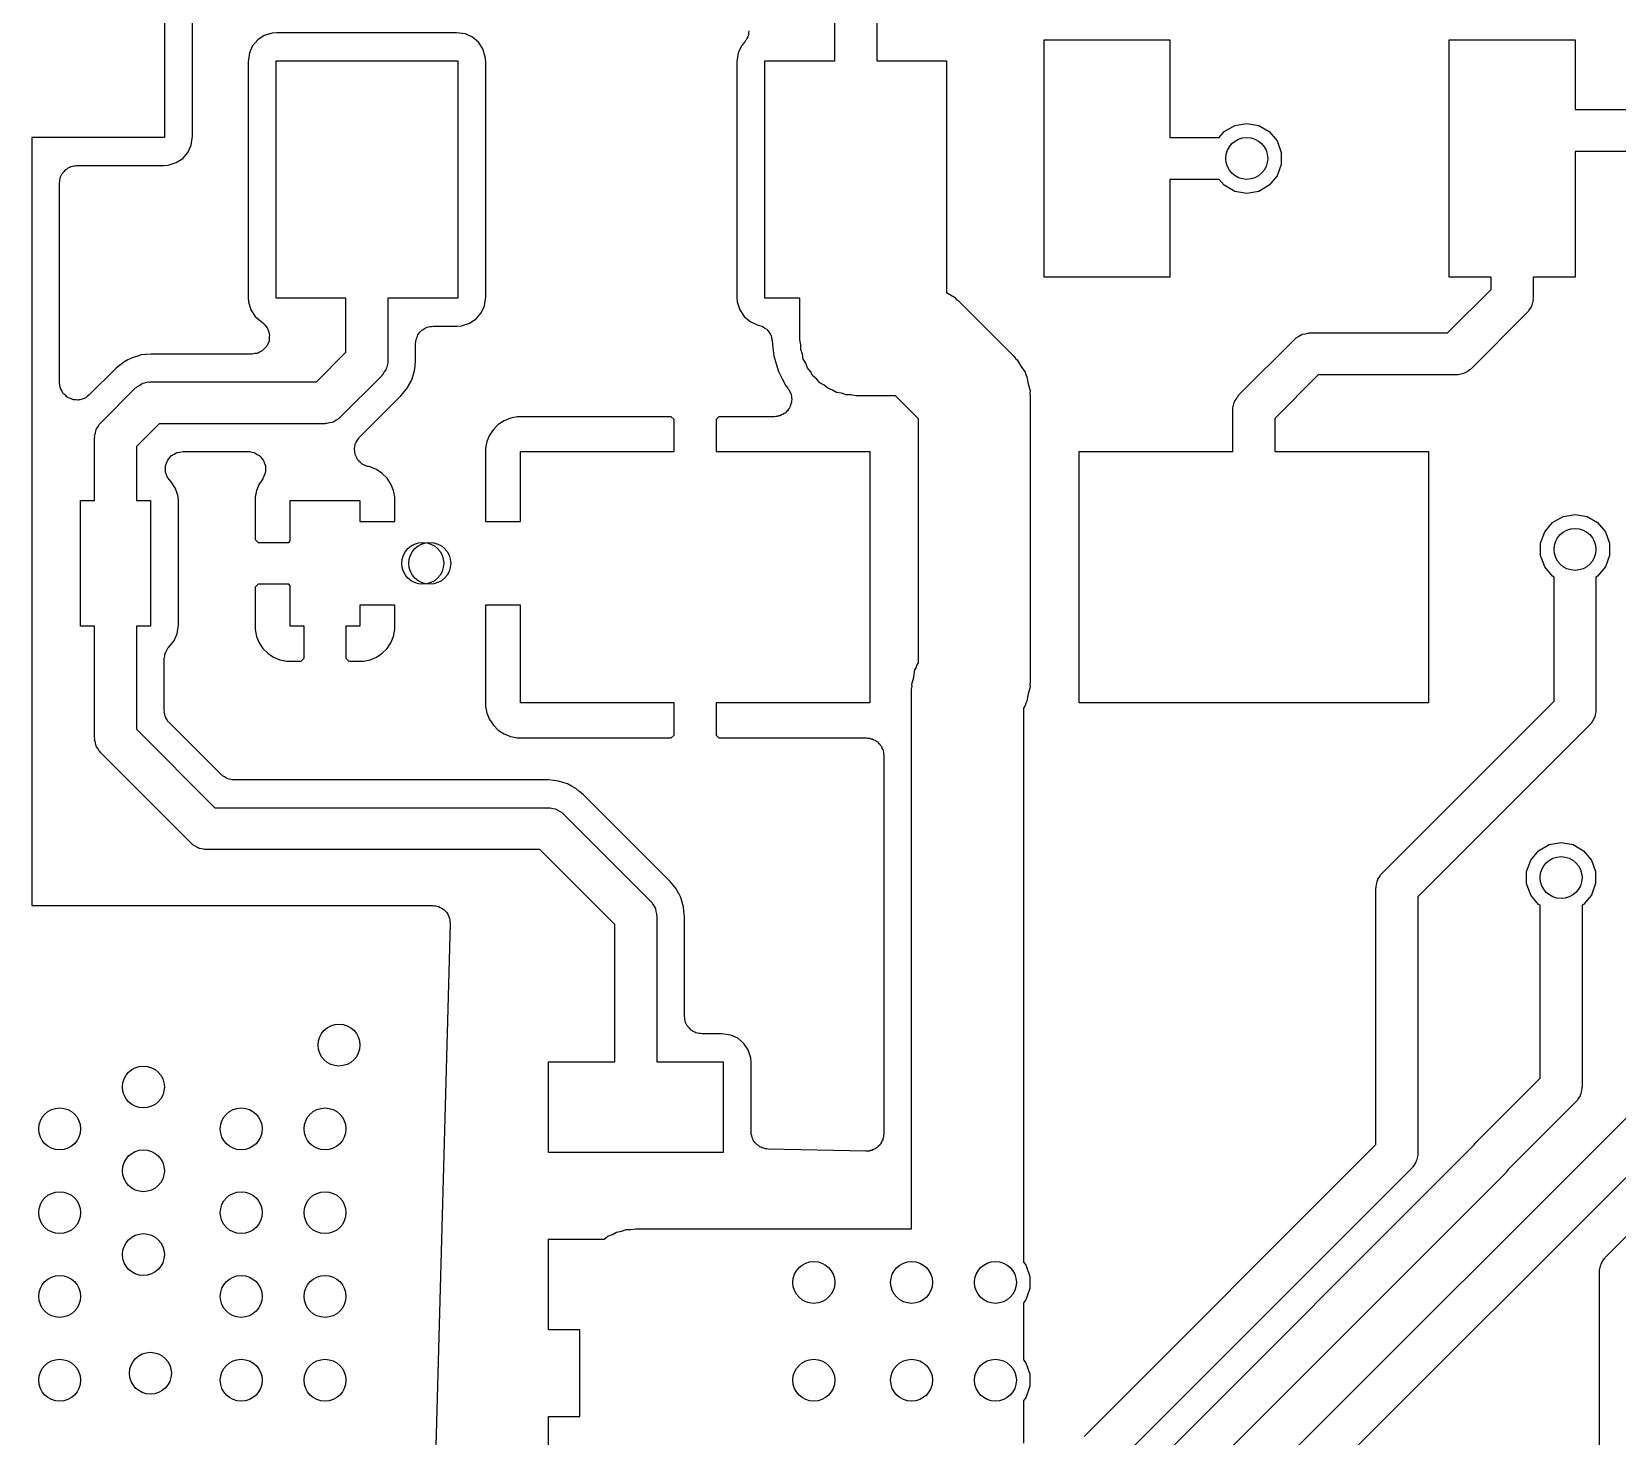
# Model space of a CAD drawing. Extents: x 76 to 124.9, y -113.7 to -66.
# Drawn here: x 85.4 to 96.75, y -89.9 to -79.84 of the extents above; entities that cross this region are included whole.
import ezdxf

# ---------------------------------------------------------------- set-up
doc = ezdxf.new("R2010")
doc.units = 0
doc.header["$MEASUREMENT"] = 0
doc.layers.add('BLACK', color=7, linetype='CONTINUOUS')

msp = doc.modelspace()

# ---------------------------------------------------------------- linework, layer by layer
at = {"layer": 'Black'}
for p, q in [((86.35, -78.8), (86.35, -80.6)), ((86.5506, -80.5912), (86.5506, -78.805)), ((91.15, -80.05), (91.15, -79.45)), ((91.45, -79.5), (91.45, -80.05)), ((87.018, -79.9007), (86.9816, -79.9433)), ((87.0648, -79.8698), (87.018, -79.9007)), ((87.1221, -79.8521), (87.0648, -79.8698)), ((87.155, -79.8494), (87.1221, -79.8521)), ((88.4412, -79.8494), (87.155, -79.8494)), ((88.5055, -79.8586), (88.4412, -79.8494)), ((88.5567, -79.8816), (88.5055, -79.8586)), ((88.5993, -79.918), (88.5567, -79.8816)), ((88.6302, -79.9648), (88.5993, -79.918)), ((90.5055, -79.9153), (90.4816, -79.9433)), ((90.5085, -79.9102), (90.5055, -79.9153)), ((90.5128, -79.906), (90.5085, -79.9102)), ((90.5195, -79.8916), (90.5128, -79.906)), ((90.5275, -79.8779), (90.5195, -79.8916)), ((90.5286, -79.872), (90.5275, -79.8779)), ((90.5311, -79.8666), (90.5286, -79.872)), ((90.5325, -79.8508), (90.5311, -79.8666)), ((90.5354, -79.8352), (90.5325, -79.8508)), ((92.65, -81.6), (92.65, -79.9)), ((92.65, -79.9), (93.55, -79.9)), ((93.55, -79.9), (93.55, -80.6)), ((95.55, -81.6), (95.55, -79.9)), ((95.55, -79.9), (96.45, -79.9)), ((96.45, -79.9), (96.45, -80.4)), ((86.9586, -79.9945), (86.9494, -80.0588)), ((86.9816, -79.9433), (86.9586, -79.9945)), ((88.6479, -80.0221), (88.6302, -79.9648)), ((88.6506, -80.055), (88.6479, -80.0221)), ((90.4586, -79.9945), (90.4494, -80.0588)), ((90.4816, -79.9433), (90.4586, -79.9945)), ((86.9494, -80.0588), (86.9494, -81.745)), ((87.15, -81.75), (87.15, -80.05)), ((87.15, -80.05), (88.45, -80.05)), ((88.45, -80.05), (88.45, -81.75)), ((88.6506, -81.7412), (88.6506, -80.055)), ((90.4494, -80.0588), (90.4494, -81.745)), ((90.65, -81.75), (90.65, -80.05)), ((90.65, -80.05), (91.15, -80.05)), ((91.45, -80.05), (91.95, -80.05)), ((91.95, -80.05), (91.95, -81.7092)), ((96.45, -80.4), (99.85, -80.4)), ((86.35, -80.6), (85.4, -80.6)), ((85.4, -80.6), (85.4, -86.1)), ((86.5414, -80.6555), (86.5506, -80.5912)), ((93.55, -80.6), (93.9032, -80.6)), ((93.9032, -80.6), (93.9387, -80.5578)), ((93.9387, -80.5578), (94.0142, -80.5142)), ((94.0142, -80.5142), (94.1, -80.499)), ((94.1, -80.499), (94.1858, -80.5142)), ((94.1858, -80.5142), (94.2613, -80.5578)), ((94.2613, -80.5578), (94.3173, -80.6245)), ((86.482, -80.7493), (86.5184, -80.7067)), ((86.5184, -80.7067), (86.5414, -80.6555)), ((94.3173, -80.6245), (94.3471, -80.7064)), ((94.3471, -80.7064), (94.3471, -80.7936)), ((99.425, -80.7), (96.45, -80.7)), ((96.45, -80.7), (96.45, -81.6)), ((85.6366, -80.8382), (85.6437, -80.8298)), ((85.6437, -80.8298), (85.6531, -80.8243)), ((85.6531, -80.8243), (85.6615, -80.8173)), ((85.6615, -80.8173), (85.6718, -80.8136)), ((85.6718, -80.8136), (85.6812, -80.8081)), ((85.6812, -80.8081), (85.692, -80.8062)), ((85.692, -80.8062), (85.7023, -80.8025)), ((85.7023, -80.8025), (85.7132, -80.8025)), ((85.7132, -80.8025), (85.724, -80.8006)), ((85.724, -80.8006), (86.345, -80.8006)), ((86.345, -80.8006), (86.3779, -80.7979)), ((86.3779, -80.7979), (86.4352, -80.7802)), ((86.4352, -80.7802), (86.482, -80.7493)), ((94.3471, -80.7936), (94.3173, -80.8755)), ((85.599, -80.9256), (85.6009, -80.9148)), ((85.599, -82.3557), (85.599, -80.9256)), ((85.6009, -80.9039), (85.6046, -80.8936)), ((85.6009, -80.9148), (85.6009, -80.9039)), ((85.6046, -80.8936), (85.6065, -80.8828)), ((85.6065, -80.8828), (85.612, -80.8733)), ((85.612, -80.8733), (85.6157, -80.8631)), ((85.6157, -80.8631), (85.6228, -80.8547)), ((85.6228, -80.8547), (85.6282, -80.8452)), ((85.6282, -80.8452), (85.6366, -80.8382)), ((93.9032, -80.9), (93.55, -80.9)), ((93.55, -80.9), (93.55, -81.6)), ((93.9387, -80.9422), (93.9032, -80.9)), ((94.0142, -80.9858), (93.9387, -80.9422)), ((94.2613, -80.9422), (94.1858, -80.9858)), ((94.3173, -80.8755), (94.2613, -80.9422)), ((94.1, -81.001), (94.0142, -80.9858)), ((94.1858, -80.9858), (94.1, -81.001)), ((93.55, -81.6), (92.65, -81.6)), ((95.85, -81.6), (95.55, -81.6)), ((95.85, -81.6879), (95.85, -81.6)), ((96.45, -81.6), (96.15, -81.6)), ((96.15, -81.6), (96.15, -81.75)), ((91.95, -81.7092), (91.9619, -81.7175)), ((91.9619, -81.7175), (92.0071, -81.7436)), ((95.5379, -82), (95.85, -81.6879)), ((86.9494, -81.745), (86.9521, -81.7779)), ((86.9521, -81.7779), (86.9698, -81.8352)), ((86.9698, -81.8352), (87.0007, -81.882)), ((87.65, -81.75), (87.15, -81.75)), ((87.65, -82.1379), (87.65, -81.75)), ((88.45, -81.75), (87.95, -81.75)), ((87.95, -81.75), (87.95, -82.2)), ((88.6184, -81.8567), (88.6414, -81.8055)), ((88.6414, -81.8055), (88.6506, -81.7412)), ((90.4494, -81.745), (90.4521, -81.7779)), ((90.4521, -81.7779), (90.4698, -81.8352)), ((90.4698, -81.8352), (90.5007, -81.882)), ((90.9, -81.75), (90.65, -81.75)), ((90.9, -82.05), (90.9, -81.75)), ((92.0071, -81.7436), (92.0184, -81.7571)), ((92.0184, -81.7571), (92.0328, -81.7672)), ((92.0328, -81.7672), (92.4328, -82.1672)), ((96.1099, -81.8507), (96.1061, -81.8561)), ((96.1149, -81.8464), (96.1099, -81.8507)), ((96.1247, -81.8294), (96.1149, -81.8464)), ((96.1359, -81.8134), (96.1247, -81.8294)), ((96.1377, -81.807), (96.1359, -81.8134)), ((96.141, -81.8013), (96.1377, -81.807)), ((96.1444, -81.782), (96.141, -81.8013)), ((96.1494, -81.7631), (96.1444, -81.782)), ((96.15, -81.75), (96.1489, -81.7565)), ((96.1489, -81.7565), (96.1494, -81.7631)), ((87.0007, -81.882), (87.0552, -81.9284)), ((87.0552, -81.9284), (87.0583, -81.9302)), ((87.0583, -81.9302), (87.0613, -81.9338)), ((87.0613, -81.9338), (87.0652, -81.9365)), ((87.0652, -81.9365), (87.0752, -81.9504)), ((87.0752, -81.9504), (87.0862, -81.9635)), ((87.0862, -81.9635), (87.0878, -81.9679)), ((88.2115, -81.9673), (88.2218, -81.9636)), ((88.2218, -81.9636), (88.2312, -81.9581)), ((88.2312, -81.9581), (88.242, -81.9562)), ((88.242, -81.9562), (88.2523, -81.9525)), ((88.2523, -81.9525), (88.2632, -81.9525)), ((88.2632, -81.9525), (88.274, -81.9506)), ((88.274, -81.9506), (88.445, -81.9506)), ((88.445, -81.9506), (88.4779, -81.9479)), ((88.4779, -81.9479), (88.5352, -81.9302)), ((88.5352, -81.9302), (88.582, -81.8993)), ((88.582, -81.8993), (88.6184, -81.8567)), ((90.5007, -81.882), (90.5433, -81.9184)), ((90.5433, -81.9184), (90.5945, -81.9414)), ((90.5945, -81.9414), (90.5951, -81.9415)), ((90.5951, -81.9415), (90.612, -81.947)), ((90.612, -81.947), (90.6291, -81.9514)), ((90.6291, -81.9514), (90.6325, -81.9537)), ((90.6325, -81.9537), (90.6364, -81.955)), ((90.6364, -81.955), (90.6503, -81.9659)), ((90.6503, -81.9659), (90.665, -81.976)), ((96.1061, -81.8561), (95.7061, -82.2561)), ((87.092, -82.0724), (87.0862, -82.0885)), ((87.0878, -81.9679), (87.0905, -81.9717)), ((87.0905, -81.9717), (87.0952, -81.9882)), ((87.0991, -82.0568), (87.092, -82.0724)), ((87.0952, -81.9882), (87.101, -82.0043)), ((87.0994, -82.0521), (87.0991, -82.0568)), ((87.101, -82.0477), (87.0994, -82.0521)), ((87.101, -82.0043), (87.101, -82.009)), ((87.101, -82.009), (87.1023, -82.0135)), ((87.1023, -82.0135), (87.101, -82.0306)), ((87.101, -82.0306), (87.101, -82.0477)), ((88.149, -82.0756), (88.1509, -82.0648)), ((88.149, -82.1992), (88.149, -82.0756)), ((88.1509, -82.0539), (88.1546, -82.0436)), ((88.1509, -82.0648), (88.1509, -82.0539)), ((88.1546, -82.0436), (88.1565, -82.0328)), ((88.1565, -82.0328), (88.162, -82.0233)), ((88.162, -82.0233), (88.1657, -82.0131)), ((88.1657, -82.0131), (88.1728, -82.0047)), ((88.1728, -82.0047), (88.1782, -81.9952)), ((88.1782, -81.9952), (88.1866, -81.9882)), ((88.1866, -81.9882), (88.1937, -81.9798)), ((88.1937, -81.9798), (88.2031, -81.9743)), ((88.2031, -81.9743), (88.2115, -81.9673)), ((90.665, -81.976), (90.6673, -81.9793)), ((90.6673, -81.9793), (90.6705, -81.9818)), ((90.6705, -81.9818), (90.6799, -81.9968)), ((90.6799, -81.9968), (90.6902, -82.0113)), ((90.6902, -82.0113), (90.6913, -82.0152)), ((90.6913, -82.0152), (90.6935, -82.0186)), ((90.6935, -82.0186), (90.6971, -82.036)), ((90.6971, -82.036), (90.7019, -82.0531)), ((90.7019, -82.0531), (90.7071, -82.1057)), ((90.9061, -82.0845), (90.9, -82.05)), ((94.0439, -82.4439), (94.4439, -82.0439)), ((94.4439, -82.0439), (94.4493, -82.0401)), ((94.4493, -82.0401), (94.4536, -82.0351)), ((94.4536, -82.0351), (94.4706, -82.0253)), ((94.4706, -82.0253), (94.4866, -82.0141)), ((94.4866, -82.0141), (94.493, -82.0123)), ((94.493, -82.0123), (94.4987, -82.009)), ((94.4987, -82.009), (94.518, -82.0056)), ((94.518, -82.0056), (94.5369, -82.0006)), ((94.5369, -82.0006), (94.5435, -82.0011)), ((94.5435, -82.0011), (94.55, -82)), ((94.55, -82), (95.5379, -82)), ((86.0887, -82.1929), (86.0882, -82.1933)), ((86.0893, -82.1927), (86.0887, -82.1929)), ((86.1189, -82.177), (86.0893, -82.1927)), ((86.1509, -82.1677), (86.1189, -82.177)), ((86.1515, -82.1674), (86.1509, -82.1677)), ((86.1521, -82.1674), (86.1515, -82.1674)), ((86.1841, -82.1577), (86.1521, -82.1674)), ((86.2172, -82.1548), (86.1841, -82.1577)), ((86.2179, -82.1546), (86.2172, -82.1548)), ((86.2186, -82.1547), (86.2179, -82.1546)), ((86.2561, -82.151), (86.2186, -82.1547)), ((86.9779, -82.151), (86.2561, -82.151)), ((86.9948, -82.148), (86.9779, -82.151)), ((87.0118, -82.1463), (86.9948, -82.148)), ((87.0161, -82.1443), (87.0118, -82.1463)), ((87.0207, -82.1435), (87.0161, -82.1443)), ((87.0355, -82.1349), (87.0207, -82.1435)), ((87.0509, -82.1275), (87.0355, -82.1349)), ((87.0542, -82.1241), (87.0509, -82.1275)), ((87.0583, -82.1218), (87.0542, -82.1241)), ((87.0693, -82.1086), (87.0583, -82.1218)), ((87.0812, -82.0964), (87.0693, -82.1086)), ((87.0832, -82.0921), (87.0812, -82.0964)), ((87.0862, -82.0885), (87.0832, -82.0921)), ((87.4379, -82.35), (87.65, -82.1379)), ((90.7071, -82.1057), (90.707, -82.1061)), ((90.707, -82.1061), (90.7071, -82.1065)), ((90.7071, -82.1065), (90.7124, -82.1642)), ((90.7124, -82.1642), (90.7292, -82.2198)), ((90.9061, -82.1195), (90.9061, -82.0845)), ((90.918, -82.1523), (90.9061, -82.1195)), ((90.9241, -82.1868), (90.918, -82.1523)), ((90.9416, -82.2171), (90.9241, -82.1868)), ((92.4328, -82.1672), (92.4429, -82.1816)), ((92.4429, -82.1816), (92.4564, -82.1929)), ((92.4564, -82.1929), (92.4825, -82.2381)), ((86.0027, -82.2538), (85.8124, -82.4441)), ((86.0317, -82.2306), (86.0027, -82.2538)), ((86.0321, -82.2301), (86.0317, -82.2306)), ((86.0327, -82.2298), (86.0321, -82.2301)), ((86.0586, -82.2087), (86.0327, -82.2298)), ((86.0882, -82.1933), (86.0586, -82.2087)), ((87.9061, -82.3061), (87.6061, -82.6061)), ((87.9099, -82.3007), (87.9061, -82.3061)), ((87.9149, -82.2964), (87.9099, -82.3007)), ((87.9247, -82.2794), (87.9149, -82.2964)), ((87.9359, -82.2634), (87.9247, -82.2794)), ((87.9377, -82.257), (87.9359, -82.2634)), ((87.941, -82.2513), (87.9377, -82.257)), ((87.9444, -82.232), (87.941, -82.2513)), ((87.9494, -82.2131), (87.9444, -82.232)), ((87.95, -82.2), (87.9489, -82.2065)), ((87.9489, -82.2065), (87.9494, -82.2131)), ((88.1211, -82.3356), (88.1309, -82.3037)), ((88.1309, -82.3037), (88.1312, -82.3031)), ((88.1312, -82.3031), (88.1313, -82.3025)), ((88.1313, -82.3025), (88.1413, -82.2707)), ((88.1413, -82.2707), (88.1447, -82.2374)), ((88.1447, -82.2374), (88.1449, -82.2368)), ((88.1449, -82.2361), (88.149, -82.1992)), ((88.1449, -82.2368), (88.1449, -82.2361)), ((90.7292, -82.2198), (90.7292, -82.2202)), ((90.7292, -82.2202), (90.7294, -82.2206)), ((90.7294, -82.2206), (90.7458, -82.2762)), ((90.7458, -82.2762), (90.773, -82.3274)), ((90.9536, -82.25), (90.9416, -82.2171)), ((90.9761, -82.2768), (90.9536, -82.25)), ((90.9936, -82.3071), (90.9761, -82.2768)), ((92.4825, -82.2381), (92.5125, -82.281)), ((92.5125, -82.281), (92.5171, -82.298)), ((92.5171, -82.298), (92.5259, -82.3132)), ((94.6121, -82.3), (94.3, -82.6121)), ((95.6, -82.3), (94.6121, -82.3)), ((95.6065, -82.2989), (95.6, -82.3)), ((95.6131, -82.2994), (95.6065, -82.2989)), ((95.632, -82.2944), (95.6131, -82.2994)), ((95.6513, -82.291), (95.632, -82.2944)), ((95.657, -82.2877), (95.6513, -82.291)), ((95.6634, -82.2859), (95.657, -82.2877)), ((95.6794, -82.2747), (95.6634, -82.2859)), ((95.6964, -82.2649), (95.6794, -82.2747)), ((95.7007, -82.2599), (95.6964, -82.2649)), ((95.7061, -82.2561), (95.7007, -82.2599)), ((85.6018, -82.3717), (85.599, -82.3557)), ((85.6033, -82.388), (85.6018, -82.3717)), ((85.6056, -82.393), (85.6033, -82.388)), ((85.6065, -82.3984), (85.6056, -82.393)), ((85.6147, -82.4126), (85.6065, -82.3984)), ((85.6216, -82.4274), (85.6147, -82.4126)), ((85.8939, -82.6439), (86.1439, -82.3939)), ((86.1439, -82.3939), (86.1493, -82.3901)), ((86.1493, -82.3901), (86.1536, -82.3851)), ((86.1536, -82.3851), (86.1706, -82.3753)), ((86.1706, -82.3753), (86.1866, -82.3641)), ((86.1866, -82.3641), (86.193, -82.3623)), ((86.193, -82.3623), (86.1987, -82.359)), ((86.1987, -82.359), (86.218, -82.3556)), ((86.218, -82.3556), (86.2369, -82.3506)), ((86.2369, -82.3506), (86.2435, -82.3511)), ((86.2435, -82.3511), (86.25, -82.35)), ((86.25, -82.35), (87.4379, -82.35)), ((88.0672, -82.4209), (88.0886, -82.3954)), ((88.0886, -82.3954), (88.1044, -82.366)), ((88.1044, -82.366), (88.1048, -82.3655)), ((88.1048, -82.3655), (88.105, -82.3649)), ((88.105, -82.3649), (88.1211, -82.3356)), ((90.773, -82.3274), (90.7731, -82.3278)), ((90.7731, -82.3278), (90.7734, -82.3281)), ((90.7734, -82.3281), (90.8003, -82.3795)), ((90.8003, -82.3795), (90.8137, -82.396)), ((90.8137, -82.396), (90.8186, -82.4048)), ((90.8186, -82.4048), (90.8251, -82.4125)), ((90.8251, -82.4125), (90.8291, -82.4236)), ((91.0204, -82.3296), (90.9936, -82.3071)), ((91.0429, -82.3564), (91.0204, -82.3296)), ((91.0732, -82.3739), (91.0429, -82.3564)), ((91.1, -82.3964), (91.0732, -82.3739)), ((91.1329, -82.4084), (91.1, -82.3964)), ((91.1632, -82.4259), (91.1329, -82.4084)), ((92.5259, -82.3132), (92.535, -82.3647)), ((92.535, -82.3647), (92.5485, -82.4151)), ((92.5485, -82.4151), (92.5469, -82.4327)), ((85.6255, -82.4312), (85.6216, -82.4274)), ((85.6282, -82.436), (85.6255, -82.4312)), ((85.6408, -82.4465), (85.6282, -82.436)), ((85.6523, -82.4581), (85.6408, -82.4465)), ((85.6573, -82.4604), (85.6523, -82.4581)), ((85.6615, -82.4639), (85.6573, -82.4604)), ((85.6768, -82.4695), (85.6615, -82.4639)), ((85.6916, -82.4764), (85.6768, -82.4695)), ((85.6971, -82.4769), (85.6916, -82.4764)), ((85.7023, -82.4788), (85.6971, -82.4769)), ((85.7186, -82.4788), (85.7023, -82.4788)), ((85.7349, -82.4802), (85.7186, -82.4788)), ((85.7402, -82.4788), (85.7349, -82.4802)), ((85.7457, -82.4788), (85.7402, -82.4788)), ((85.7611, -82.4732), (85.7457, -82.4788)), ((85.7768, -82.469), (85.7611, -82.4732)), ((85.7813, -82.4658), (85.7768, -82.469)), ((85.7865, -82.4639), (85.7813, -82.4658)), ((85.799, -82.4534), (85.7865, -82.4639)), ((85.8124, -82.4441), (85.799, -82.4534)), ((87.7689, -82.7247), (88.0425, -82.4511)), ((88.0425, -82.4511), (88.0664, -82.422)), ((88.0664, -82.422), (88.0669, -82.4215)), ((88.0669, -82.4215), (88.0672, -82.4209)), ((90.8285, -82.528), (90.8251, -82.5375)), ((90.8337, -82.5194), (90.8285, -82.528)), ((90.8291, -82.4236), (90.8349, -82.4339)), ((90.8359, -82.5078), (90.8337, -82.5194)), ((90.8349, -82.4339), (90.8365, -82.4438)), ((90.8399, -82.4967), (90.8359, -82.5078)), ((90.8365, -82.4438), (90.8399, -82.4533)), ((90.8399, -82.4533), (90.8399, -82.4651)), ((90.8399, -82.4651), (90.8418, -82.4767)), ((90.8418, -82.4767), (90.8399, -82.4866)), ((90.8399, -82.4866), (90.8399, -82.4967)), ((91.1977, -82.432), (91.1632, -82.4259)), ((91.2305, -82.4439), (91.1977, -82.432)), ((91.2655, -82.4439), (91.2305, -82.4439)), ((91.3, -82.45), (91.2655, -82.4439)), ((91.5843, -82.45), (91.3, -82.45)), ((91.75, -82.6157), (91.5843, -82.45)), ((92.5469, -82.4327), (92.55, -82.45)), ((92.55, -82.45), (92.55, -84.5)), ((94.0006, -82.5369), (94.0056, -82.518)), ((94.0056, -82.518), (94.009, -82.4987)), ((94.009, -82.4987), (94.0123, -82.493)), ((94.0123, -82.493), (94.0141, -82.4866)), ((94.0141, -82.4866), (94.0253, -82.4706)), ((94.0253, -82.4706), (94.0351, -82.4536)), ((94.0351, -82.4536), (94.0401, -82.4493)), ((94.0401, -82.4493), (94.0439, -82.4439)), ((85.8901, -82.6493), (85.8939, -82.6439)), ((87.532, -82.6444), (87.5131, -82.6494)), ((87.5513, -82.641), (87.532, -82.6444)), ((87.557, -82.6377), (87.5513, -82.641)), ((87.5634, -82.6359), (87.557, -82.6377)), ((87.5794, -82.6247), (87.5634, -82.6359)), ((87.5964, -82.6149), (87.5794, -82.6247)), ((87.6007, -82.6099), (87.5964, -82.6149)), ((87.6061, -82.6061), (87.6007, -82.6099)), ((88.7816, -82.6285), (88.7406, -82.6558)), ((88.8271, -82.6096), (88.7816, -82.6285)), ((88.8754, -82.6), (88.8271, -82.6096)), ((89.9795, -82.6), (88.8754, -82.6)), ((90, -82.6205), (89.9795, -82.6)), ((90, -82.85), (90, -82.6205)), ((90.3205, -82.6), (90.3, -82.6205)), ((90.3, -82.6205), (90.3, -82.85)), ((90.7168, -82.6), (90.3205, -82.6)), ((90.7267, -82.5983), (90.7168, -82.6)), ((90.7368, -82.5984), (90.7267, -82.5983)), ((90.7479, -82.5945), (90.7368, -82.5984)), ((90.7596, -82.5925), (90.7479, -82.5945)), ((90.7683, -82.5874), (90.7596, -82.5925)), ((90.7778, -82.5841), (90.7683, -82.5874)), ((90.7869, -82.5767), (90.7778, -82.5841)), ((90.7972, -82.5708), (90.7869, -82.5767)), ((90.8036, -82.563), (90.7972, -82.5708)), ((90.8114, -82.5567), (90.8036, -82.563)), ((90.8175, -82.5465), (90.8114, -82.5567)), ((90.8251, -82.5375), (90.8175, -82.5465)), ((91.75, -84.3631), (91.75, -82.6157)), ((94, -82.55), (94.0011, -82.5435)), ((94, -82.85), (94, -82.55)), ((94.0011, -82.5435), (94.0006, -82.5369)), ((94.3, -82.6121), (94.3, -82.85)), ((85.85, -82.75), (85.8511, -82.7435)), ((85.85, -83.2), (85.85, -82.75)), ((85.8506, -82.7369), (85.8556, -82.718)), ((85.8511, -82.7435), (85.8506, -82.7369)), ((85.8556, -82.718), (85.859, -82.6987)), ((85.859, -82.6987), (85.8623, -82.693)), ((85.8623, -82.693), (85.8641, -82.6866)), ((85.8641, -82.6866), (85.8753, -82.6706)), ((85.8753, -82.6706), (85.8851, -82.6536)), ((85.8851, -82.6536), (85.8901, -82.6493)), ((86.3121, -82.65), (86.15, -82.8121)), ((87.5, -82.65), (86.3121, -82.65)), ((87.5065, -82.6489), (87.5, -82.65)), ((87.5131, -82.6494), (87.5065, -82.6489)), ((87.7325, -82.7674), (87.7417, -82.7523)), ((87.7417, -82.7523), (87.7449, -82.7497)), ((87.7449, -82.7497), (87.7473, -82.7463)), ((87.7473, -82.7463), (87.7689, -82.7247)), ((87.7689, -82.7247), (87.7689, -82.7247)), ((88.6785, -82.7316), (88.6596, -82.7771)), ((88.7058, -82.6906), (88.6785, -82.7316)), ((88.7406, -82.6558), (88.7058, -82.6906)), ((86.15, -82.8121), (86.15, -83.2)), ((86.4021, -82.8776), (86.4205, -82.8672)), ((86.4205, -82.8672), (86.439, -82.8565)), ((86.439, -82.8565), (86.4395, -82.8565)), ((86.4395, -82.8565), (86.4399, -82.8562)), ((86.4399, -82.8562), (86.4608, -82.8527)), ((86.4608, -82.8527), (86.4817, -82.849)), ((86.4817, -82.849), (86.95, -82.849)), ((86.95, -82.849), (86.9541, -82.8497)), ((86.9541, -82.8497), (86.9582, -82.8493)), ((86.9582, -82.8493), (86.9753, -82.8535)), ((86.9753, -82.8535), (86.9928, -82.8565)), ((86.9928, -82.8565), (86.9963, -82.8586)), ((86.9963, -82.8586), (87.0003, -82.8596)), ((87.0003, -82.8596), (87.015, -82.8694)), ((87.015, -82.8694), (87.0303, -82.8782)), ((87.7107, -82.832), (87.7115, -82.8279)), ((87.7134, -82.8494), (87.7107, -82.832)), ((87.7111, -82.8238), (87.7157, -82.8067)), ((87.7115, -82.8279), (87.7111, -82.8238)), ((87.7149, -82.867), (87.7134, -82.8494)), ((87.7167, -82.8708), (87.7149, -82.867)), ((87.7157, -82.8067), (87.7191, -82.7894)), ((87.7173, -82.8749), (87.7167, -82.8708)), ((87.7191, -82.7894), (87.7213, -82.7859)), ((87.7213, -82.7859), (87.7224, -82.7819)), ((87.7224, -82.7819), (87.7325, -82.7674)), ((88.6596, -82.7771), (88.65, -82.8254)), ((88.65, -82.8254), (88.65, -83.35)), ((88.9, -83.35), (88.9, -82.85)), ((88.9, -82.85), (90, -82.85)), ((90.3, -82.85), (91.4, -82.85)), ((91.4, -82.85), (91.4, -84.65)), ((92.9, -84.65), (92.9, -82.85)), ((92.9, -82.85), (94, -82.85)), ((94.3, -82.85), (95.4, -82.85)), ((95.4, -82.85), (95.4, -84.65)), ((86.3585, -82.9948), (86.3586, -82.9735)), ((86.3586, -82.9523), (86.3588, -82.9518)), ((86.3586, -82.9735), (86.3586, -82.9523)), ((86.3588, -82.9514), (86.3662, -82.9314)), ((86.3588, -82.9518), (86.3588, -82.9514)), ((86.3662, -82.9314), (86.3735, -82.9115)), ((86.3735, -82.9115), (86.3738, -82.9111)), ((86.3738, -82.9111), (86.374, -82.9107)), ((86.374, -82.9107), (86.3877, -82.8945)), ((86.3877, -82.8945), (86.4014, -82.8782)), ((86.4014, -82.8782), (86.4018, -82.878)), ((86.4018, -82.878), (86.4021, -82.8776)), ((87.0303, -82.8782), (87.033, -82.8814)), ((87.033, -82.8814), (87.0364, -82.8837)), ((87.0364, -82.8837), (87.0469, -82.898)), ((87.0469, -82.898), (87.0583, -82.9115)), ((87.0583, -82.9115), (87.0597, -82.9154)), ((87.0597, -82.9154), (87.0621, -82.9187)), ((87.0621, -82.9187), (87.0671, -82.9357)), ((87.0671, -82.9357), (87.0731, -82.9523)), ((87.0731, -82.9523), (87.0731, -82.9564)), ((87.0731, -82.9564), (87.0743, -82.9604)), ((87.0743, -82.9604), (87.0731, -82.978)), ((87.0731, -82.978), (87.0731, -82.9957)), ((87.7258, -82.8904), (87.7173, -82.8749)), ((87.7333, -82.9064), (87.7258, -82.8904)), ((87.7362, -82.9093), (87.7333, -82.9064)), ((87.7382, -82.9129), (87.7362, -82.9093)), ((87.7515, -82.9246), (87.7382, -82.9129)), ((87.764, -82.9371), (87.7515, -82.9246)), ((87.7677, -82.9388), (87.764, -82.9371)), ((87.7708, -82.9416), (87.7677, -82.9388)), ((87.7873, -82.948), (87.7708, -82.9416)), ((87.8033, -82.9554), (87.7873, -82.948)), ((87.8074, -82.9558), (87.8033, -82.9554)), ((87.8113, -82.9573), (87.8074, -82.9558)), ((87.8229, -82.9596), (87.8113, -82.9573)), ((87.8684, -82.9785), (87.8229, -82.9596)), ((87.9094, -83.0058), (87.8684, -82.9785)), ((86.3586, -82.9952), (86.3585, -82.9948)), ((86.3586, -82.9957), (86.3586, -82.9952)), ((86.3659, -83.0156), (86.3586, -82.9957)), ((86.373, -83.0357), (86.3659, -83.0156)), ((86.3733, -83.036), (86.373, -83.0357)), ((86.3735, -83.0365), (86.3733, -83.036)), ((86.3871, -83.0527), (86.3735, -83.0365)), ((86.3978, -83.0657), (86.3871, -83.0527)), ((86.4302, -83.1148), (86.3978, -83.0657)), ((87.0285, -83.0816), (87.0096, -83.1271)), ((87.0539, -83.0434), (87.0285, -83.0816)), ((87.0556, -83.0397), (87.0539, -83.0434)), ((87.0583, -83.0365), (87.0556, -83.0397)), ((87.0643, -83.0199), (87.0583, -83.0365)), ((87.0714, -83.0037), (87.0643, -83.0199)), ((87.0717, -82.9996), (87.0714, -83.0037)), ((87.0731, -82.9957), (87.0717, -82.9996)), ((87.9442, -83.0406), (87.9094, -83.0058)), ((87.9715, -83.0816), (87.9442, -83.0406)), ((87.9904, -83.1271), (87.9715, -83.0816)), ((85.75, -84.1), (85.75, -83.2)), ((85.75, -83.2), (85.85, -83.2)), ((86.15, -83.2), (86.25, -83.2)), ((86.25, -83.2), (86.25, -84.1)), ((86.4479, -83.1721), (86.4302, -83.1148)), ((86.4506, -83.205), (86.4479, -83.1721)), ((86.4506, -83.7688), (86.4506, -83.205)), ((87.0096, -83.1271), (87, -83.1754)), ((87, -83.1754), (87, -83.4795)), ((87.25, -83.4883), (87.25, -83.2)), ((87.25, -83.2), (87.75, -83.2)), ((87.75, -83.2), (87.75, -83.35)), ((88, -83.1754), (87.9904, -83.1271)), ((88, -83.35), (88, -83.1754)), ((96.2887, -83.3578), (96.3642, -83.3142)), ((96.3642, -83.3142), (96.45, -83.299)), ((96.45, -83.299), (96.5358, -83.3142)), ((96.5358, -83.3142), (96.6113, -83.3578)), ((87.75, -83.35), (88, -83.35)), ((88.65, -83.35), (88.9, -83.35)), ((96.2029, -83.5064), (96.2327, -83.4245)), ((96.2327, -83.4245), (96.2887, -83.3578)), ((96.6113, -83.3578), (96.6673, -83.4245)), ((96.6673, -83.4245), (96.6971, -83.5064)), ((87, -83.4795), (87.0205, -83.5)), ((87.0205, -83.5), (87.2402, -83.5)), ((87.2402, -83.5), (87.25, -83.4883)), ((96.2029, -83.5936), (96.2029, -83.5064)), ((96.6971, -83.5064), (96.6971, -83.5936)), ((96.2327, -83.6755), (96.2029, -83.5936)), ((96.6971, -83.5936), (96.6673, -83.6755)), ((86.4506, -84.0912), (86.4506, -83.7688)), ((96.2887, -83.7422), (96.2327, -83.6755)), ((96.3, -83.7488), (96.2887, -83.7422)), ((96.3, -84.6379), (96.3, -83.7488)), ((96.6113, -83.7422), (96.6, -83.7488)), ((96.6, -83.7488), (96.6, -84.7)), ((96.6673, -83.6755), (96.6113, -83.7422)), ((87.0205, -83.8), (87, -83.8205)), ((87, -83.8205), (87, -84.1246)), ((87.2402, -83.8), (87.0205, -83.8)), ((87.25, -83.8117), (87.2402, -83.8)), ((87.25, -84.1), (87.25, -83.8117)), ((87.75, -83.95), (87.75, -84.1)), ((88, -83.95), (87.75, -83.95)), ((88, -84.1246), (88, -83.95)), ((88.65, -83.95), (88.65, -84.6746)), ((88.9, -83.95), (88.65, -83.95)), ((88.9, -84.65), (88.9, -83.95)), ((85.85, -84.1), (85.75, -84.1)), ((85.85, -84.9), (85.85, -84.1)), ((86.25, -84.1), (86.15, -84.1)), ((86.15, -84.1), (86.15, -84.8379)), ((86.4414, -84.1555), (86.4506, -84.0912)), ((87.35, -84.1), (87.25, -84.1)), ((87.35, -84.3295), (87.35, -84.1)), ((87.75, -84.1), (87.65, -84.1)), ((87.65, -84.1), (87.65, -84.3295)), ((86.3789, -84.253), (86.4184, -84.2067)), ((86.4184, -84.2067), (86.4414, -84.1555)), ((87, -84.1246), (87.0096, -84.1729)), ((87.0096, -84.1729), (87.0285, -84.2184)), ((87.0285, -84.2184), (87.0558, -84.2594)), ((87.9442, -84.2594), (87.9715, -84.2184)), ((87.9715, -84.2184), (87.9904, -84.1729)), ((87.9904, -84.1729), (88, -84.1246)), ((86.349, -84.3331), (86.3529, -84.3123)), ((86.3491, -84.3336), (86.349, -84.3331)), ((86.349, -84.3341), (86.3491, -84.3336)), ((86.349, -84.7037), (86.349, -84.3341)), ((86.3529, -84.3123), (86.3565, -84.2913)), ((86.3565, -84.2913), (86.3568, -84.2909)), ((86.3568, -84.2909), (86.3569, -84.2904)), ((86.3569, -84.2904), (86.3676, -84.2722)), ((86.3676, -84.2722), (86.3782, -84.2537)), ((86.3782, -84.2537), (86.3786, -84.2534)), ((86.3786, -84.2534), (86.3789, -84.253)), ((87.0558, -84.2594), (87.0906, -84.2942)), ((87.0906, -84.2942), (87.1316, -84.3215)), ((87.1316, -84.3215), (87.1771, -84.3404)), ((87.1771, -84.3404), (87.2254, -84.35)), ((87.2254, -84.35), (87.3295, -84.35)), ((87.3295, -84.35), (87.35, -84.3295)), ((87.65, -84.3295), (87.6705, -84.35)), ((87.6705, -84.35), (87.7746, -84.35)), ((87.7746, -84.35), (87.8229, -84.3404)), ((87.8229, -84.3404), (87.8684, -84.3215)), ((87.8684, -84.3215), (87.9094, -84.2942)), ((87.9094, -84.2942), (87.9442, -84.2594)), ((91.715, -84.4647), (91.7241, -84.4132)), ((91.7241, -84.4132), (91.7329, -84.398)), ((91.7329, -84.398), (91.7375, -84.381)), ((91.7375, -84.381), (91.75, -84.3631)), ((91.7, -84.55), (91.7031, -84.5327)), ((91.7, -88.415), (91.7, -84.55)), ((91.7015, -84.5151), (91.715, -84.4647)), ((91.7031, -84.5327), (91.7015, -84.5151)), ((92.5485, -84.5349), (92.535, -84.5853)), ((92.55, -84.5), (92.5469, -84.5173)), ((92.5469, -84.5173), (92.5485, -84.5349)), ((88.65, -84.6746), (88.6596, -84.7229)), ((90, -84.65), (88.9, -84.65)), ((90, -84.8795), (90, -84.65)), ((91.4, -84.65), (90.3, -84.65)), ((90.3, -84.65), (90.3, -84.8795)), ((92.5125, -84.669), (92.5, -84.6869)), ((92.5, -84.6869), (92.5, -88.6539)), ((92.5171, -84.652), (92.5125, -84.669)), ((92.5259, -84.6368), (92.5171, -84.652)), ((92.535, -84.5853), (92.5259, -84.6368)), ((95.4, -84.65), (92.9, -84.65)), ((95.9689, -84.9689), (96.2939, -84.6439)), ((96.2939, -84.6439), (96.3, -84.6379)), ((86.35, -84.7091), (86.349, -84.7037)), ((86.3495, -84.7146), (86.35, -84.7091)), ((86.3537, -84.7303), (86.3495, -84.7146)), ((86.3565, -84.7464), (86.3537, -84.7303)), ((86.3593, -84.7512), (86.3565, -84.7464)), ((86.3607, -84.7565), (86.3593, -84.7512)), ((86.3701, -84.7699), (86.3607, -84.7565)), ((86.3782, -84.784), (86.3701, -84.7699)), ((86.3825, -84.7875), (86.3782, -84.784)), ((86.3856, -84.7921), (86.3825, -84.7875)), ((86.7579, -85.1644), (86.3856, -84.7921)), ((88.6596, -84.7229), (88.6785, -84.7684)), ((88.6785, -84.7684), (88.7058, -84.8094)), ((96.5599, -84.8007), (96.5561, -84.8061)), ((96.5649, -84.7964), (96.5599, -84.8007)), ((96.5747, -84.7794), (96.5649, -84.7964)), ((96.5859, -84.7634), (96.5747, -84.7794)), ((96.5877, -84.757), (96.5859, -84.7634)), ((96.591, -84.7513), (96.5877, -84.757)), ((96.5944, -84.732), (96.591, -84.7513)), ((96.5994, -84.7131), (96.5944, -84.732)), ((96.6, -84.7), (96.5989, -84.7065)), ((96.5989, -84.7065), (96.5994, -84.7131)), ((85.8511, -84.9065), (85.85, -84.9)), ((85.8506, -84.9131), (85.8511, -84.9065)), ((85.8556, -84.932), (85.8506, -84.9131)), ((86.15, -84.8379), (86.7121, -85.4)), ((88.7058, -84.8094), (88.7406, -84.8442)), ((88.7406, -84.8442), (88.7816, -84.8715)), ((88.7816, -84.8715), (88.8271, -84.8904)), ((88.8271, -84.8904), (88.8754, -84.9)), ((88.8754, -84.9), (89.9795, -84.9)), ((89.9795, -84.9), (90, -84.8795)), ((90.3, -84.8795), (90.3205, -84.9)), ((90.3205, -84.9), (91.376, -84.9)), ((91.376, -84.9), (91.3868, -84.9019)), ((91.3868, -84.9019), (91.3977, -84.9019)), ((91.3977, -84.9019), (91.408, -84.9056)), ((91.408, -84.9056), (91.4188, -84.9075)), ((91.4188, -84.9075), (91.4282, -84.913)), ((91.4282, -84.913), (91.4385, -84.9167)), ((91.4385, -84.9167), (91.4469, -84.9238)), ((96.5061, -84.8561), (96.1811, -85.1811)), ((96.5561, -84.8061), (96.5061, -84.8561)), ((85.859, -84.9513), (85.8556, -84.932)), ((85.8623, -84.957), (85.859, -84.9513)), ((85.8641, -84.9634), (85.8623, -84.957)), ((85.8753, -84.9794), (85.8641, -84.9634)), ((85.8851, -84.9964), (85.8753, -84.9794)), ((85.8901, -85.0007), (85.8851, -84.9964)), ((85.8939, -85.0061), (85.8901, -85.0007)), ((86.5439, -85.6561), (85.8939, -85.0061)), ((91.4469, -84.9238), (91.4563, -84.9292)), ((91.4563, -84.9292), (91.4634, -84.9376)), ((91.4634, -84.9376), (91.4718, -84.9447)), ((91.4718, -84.9447), (91.4772, -84.9541)), ((91.4772, -84.9541), (91.4843, -84.9625)), ((91.4843, -84.9625), (91.488, -84.9728)), ((91.488, -84.9728), (91.4935, -84.9822)), ((91.4935, -84.9822), (91.4954, -84.993)), ((91.4954, -84.993), (91.4991, -85.0033)), ((91.4991, -85.0033), (91.4991, -85.0142)), ((91.4991, -85.0142), (91.501, -85.025)), ((91.501, -85.025), (91.501, -87.7358)), ((95.0689, -85.8689), (95.9689, -84.9689)), ((86.7625, -85.1675), (86.7579, -85.1644)), ((86.766, -85.1718), (86.7625, -85.1675)), ((86.7801, -85.1799), (86.766, -85.1718)), ((86.7935, -85.1893), (86.7801, -85.1799)), ((86.7988, -85.1907), (86.7935, -85.1893)), ((86.8036, -85.1935), (86.7988, -85.1907)), ((86.8197, -85.1963), (86.8036, -85.1935)), ((86.8354, -85.2005), (86.8197, -85.1963)), ((86.8409, -85.2), (86.8354, -85.2005)), ((86.8463, -85.201), (86.8409, -85.2)), ((89.0992, -85.201), (86.8463, -85.201)), ((89.1361, -85.2051), (89.0992, -85.201)), ((89.1368, -85.2051), (89.1361, -85.2051)), ((89.1374, -85.2053), (89.1368, -85.2051)), ((89.1707, -85.2087), (89.1374, -85.2053)), ((89.2024, -85.2187), (89.1707, -85.2087)), ((89.2031, -85.2188), (89.2024, -85.2187)), ((89.2037, -85.2191), (89.2031, -85.2188)), ((89.2356, -85.2289), (89.2037, -85.2191)), ((89.2648, -85.2449), (89.2356, -85.2289)), ((89.2655, -85.2452), (89.2648, -85.2449)), ((89.266, -85.2456), (89.2655, -85.2452)), ((89.2954, -85.2614), (89.266, -85.2456)), ((96.1811, -85.1811), (95.325, -86.0371)), ((89.3209, -85.2828), (89.2954, -85.2614)), ((89.3215, -85.2831), (89.3209, -85.2828)), ((89.322, -85.2836), (89.3215, -85.2831)), ((89.3511, -85.3075), (89.322, -85.2836)), ((89.9712, -85.9277), (89.3511, -85.3075)), ((86.7121, -85.4), (89.1, -85.4)), ((89.1, -85.4), (89.1065, -85.4011)), ((89.1065, -85.4011), (89.1131, -85.4006)), ((89.1131, -85.4006), (89.132, -85.4056)), ((89.132, -85.4056), (89.1513, -85.409)), ((89.1513, -85.409), (89.157, -85.4123)), ((89.157, -85.4123), (89.1634, -85.4141)), ((89.1634, -85.4141), (89.1794, -85.4253)), ((89.1794, -85.4253), (89.1964, -85.4351)), ((89.1964, -85.4351), (89.2007, -85.4401)), ((89.2007, -85.4401), (89.2061, -85.4439)), ((89.2061, -85.4439), (89.8311, -86.0689)), ((86.5493, -85.6599), (86.5439, -85.6561)), ((86.5536, -85.6649), (86.5493, -85.6599)), ((86.5706, -85.6747), (86.5536, -85.6649)), ((86.5866, -85.6859), (86.5706, -85.6747)), ((86.593, -85.6877), (86.5866, -85.6859)), ((86.5987, -85.691), (86.593, -85.6877)), ((86.618, -85.6944), (86.5987, -85.691)), ((86.6369, -85.6994), (86.618, -85.6944)), ((86.6435, -85.6989), (86.6369, -85.6994)), ((86.65, -85.7), (86.6435, -85.6989)), ((89.0379, -85.7), (86.65, -85.7)), ((89.575, -86.2371), (89.0379, -85.7)), ((96.1327, -85.7745), (96.1887, -85.7078)), ((96.1887, -85.7078), (96.2642, -85.6642)), ((96.2642, -85.6642), (96.35, -85.649)), ((96.35, -85.649), (96.4358, -85.6642)), ((96.4358, -85.6642), (96.5113, -85.7078)), ((96.5113, -85.7078), (96.5673, -85.7745)), ((96.1029, -85.8564), (96.1327, -85.7745)), ((96.5673, -85.7745), (96.5971, -85.8564)), ((89.9944, -85.9567), (89.9712, -85.9277)), ((95.0306, -85.943), (95.034, -85.9237)), ((95.034, -85.9237), (95.0373, -85.918)), ((95.0373, -85.918), (95.0391, -85.9116)), ((95.0391, -85.9116), (95.0503, -85.8956)), ((95.0503, -85.8956), (95.0601, -85.8786)), ((95.0601, -85.8786), (95.0651, -85.8743)), ((95.0651, -85.8743), (95.0689, -85.8689)), ((96.1029, -85.9436), (96.1029, -85.8564)), ((96.5971, -85.8564), (96.5971, -85.9436)), ((89.9949, -85.9571), (89.9944, -85.9567)), ((89.9952, -85.9577), (89.9949, -85.9571)), ((90.0163, -85.9836), (89.9952, -85.9577)), ((90.0317, -86.0132), (90.0163, -85.9836)), ((90.0321, -86.0137), (90.0317, -86.0132)), ((90.0323, -86.0143), (90.0321, -86.0137)), ((90.048, -86.0439), (90.0323, -86.0143)), ((90.0573, -86.0759), (90.048, -86.0439)), ((95.025, -85.975), (95.0261, -85.9685)), ((95.025, -87.8129), (95.025, -85.975)), ((95.0256, -85.9619), (95.0306, -85.943)), ((95.0261, -85.9685), (95.0256, -85.9619)), ((95.325, -86.0371), (95.325, -87.875)), ((96.1327, -86.0255), (96.1029, -85.9436)), ((96.1887, -86.0922), (96.1327, -86.0255)), ((96.5673, -86.0255), (96.5113, -86.0922)), ((96.5971, -85.9436), (96.5673, -86.0255)), ((85.4, -86.1), (88.2715, -86.1)), ((88.2715, -86.1), (88.2839, -86.1022)), ((88.2839, -86.1022), (88.2966, -86.1025)), ((88.2966, -86.1025), (88.3052, -86.1059)), ((88.3052, -86.1059), (88.3142, -86.1075)), ((88.3142, -86.1075), (88.3252, -86.1139)), ((88.3252, -86.1139), (88.337, -86.1185)), ((88.337, -86.1185), (88.3438, -86.1246)), ((88.3438, -86.1246), (88.3518, -86.1292)), ((88.3518, -86.1292), (88.36, -86.1389)), ((88.36, -86.1389), (88.3694, -86.1473)), ((88.3694, -86.1473), (88.3738, -86.1554)), ((88.3738, -86.1554), (88.3797, -86.1625)), ((88.3797, -86.1625), (88.3841, -86.1744)), ((89.8311, -86.0689), (89.8349, -86.0743)), ((89.8349, -86.0743), (89.8399, -86.0786)), ((89.8399, -86.0786), (89.8497, -86.0956)), ((89.8497, -86.0956), (89.8609, -86.1116)), ((89.8609, -86.1116), (89.8627, -86.118)), ((89.8627, -86.118), (89.866, -86.1237)), ((89.866, -86.1237), (89.8694, -86.143)), ((89.8694, -86.143), (89.8744, -86.1619)), ((89.8744, -86.1619), (89.8739, -86.1685)), ((90.0576, -86.0765), (90.0573, -86.0759)), ((90.0576, -86.0771), (90.0576, -86.0765)), ((90.0673, -86.1091), (90.0576, -86.0771)), ((90.0702, -86.1422), (90.0673, -86.1091)), ((90.0704, -86.1429), (90.0702, -86.1422)), ((90.0703, -86.1436), (90.0704, -86.1429)), ((90.074, -86.1811), (90.0703, -86.1436)), ((96.2, -86.0988), (96.1887, -86.0922)), ((96.2, -87.3379), (96.2, -86.0988)), ((96.5113, -86.0922), (96.5, -86.0988)), ((96.5, -86.0988), (96.5, -87.4)), ((88.3964, -86.2285), (88.2186, -92.6295)), ((88.3841, -86.1744), (88.3901, -86.1855)), ((88.3901, -86.1855), (88.3914, -86.1946)), ((88.3914, -86.1946), (88.3946, -86.2033)), ((88.3946, -86.2033), (88.3946, -86.2159)), ((88.3946, -86.2159), (88.3964, -86.2285)), ((89.575, -87.22), (89.575, -86.2371)), ((89.8739, -86.1685), (89.875, -86.175)), ((89.875, -86.175), (89.875, -87.22)), ((90.074, -86.8944), (90.074, -86.1811)), ((90.0759, -86.9052), (90.074, -86.8944)), ((90.0759, -86.9161), (90.0759, -86.9052)), ((90.0796, -86.9264), (90.0759, -86.9161)), ((90.0815, -86.9372), (90.0796, -86.9264)), ((90.087, -86.9467), (90.0815, -86.9372)), ((90.0907, -86.9569), (90.087, -86.9467)), ((90.0978, -86.9653), (90.0907, -86.9569)), ((90.1032, -86.9748), (90.0978, -86.9653)), ((90.1116, -86.9818), (90.1032, -86.9748)), ((90.1187, -86.9902), (90.1116, -86.9818)), ((90.1281, -86.9957), (90.1187, -86.9902)), ((90.1365, -87.0027), (90.1281, -86.9957)), ((90.1468, -87.0064), (90.1365, -87.0027)), ((90.1562, -87.0119), (90.1468, -87.0064)), ((90.167, -87.0138), (90.1562, -87.0119)), ((90.1773, -87.0175), (90.167, -87.0138)), ((90.1882, -87.0175), (90.1773, -87.0175)), ((90.199, -87.0194), (90.1882, -87.0175)), ((90.3412, -87.0194), (90.199, -87.0194)), ((90.4055, -87.0286), (90.3412, -87.0194)), ((90.4567, -87.0516), (90.4055, -87.0286)), ((90.4993, -87.088), (90.4567, -87.0516)), ((90.5302, -87.1348), (90.4993, -87.088)), ((90.5479, -87.1921), (90.5302, -87.1348)), ((89.1, -87.87), (89.1, -87.22)), ((89.1, -87.22), (89.575, -87.22)), ((89.875, -87.22), (90.35, -87.22)), ((90.35, -87.22), (90.35, -87.87)), ((90.5506, -87.225), (90.5479, -87.1921)), ((90.5506, -87.7199), (90.5506, -87.225)), ((93.9419, -90.4959), (97.15, -87.2879)), ((95.7439, -87.7939), (96.2, -87.3379)), ((96.4994, -87.4131), (96.4944, -87.432)), ((96.5, -87.4), (96.4989, -87.4065)), ((96.4989, -87.4065), (96.4994, -87.4131)), ((97.4061, -87.4561), (94.198, -90.6641)), ((96.4561, -87.5061), (95.9716, -87.9905)), ((96.4599, -87.5007), (96.4561, -87.5061)), ((96.4649, -87.4964), (96.4599, -87.5007)), ((96.4747, -87.4794), (96.4649, -87.4964)), ((96.4859, -87.4634), (96.4747, -87.4794)), ((96.4877, -87.457), (96.4859, -87.4634)), ((96.491, -87.4513), (96.4877, -87.457)), ((96.4944, -87.432), (96.491, -87.4513)), ((90.5522, -87.7293), (90.5506, -87.7199)), ((90.552, -87.7388), (90.5522, -87.7293)), ((90.556, -87.7505), (90.552, -87.7388)), ((90.5581, -87.7626), (90.556, -87.7505)), ((91.4989, -87.7479), (91.4986, -87.7603)), ((91.501, -87.7358), (91.4989, -87.7479)), ((90.5629, -87.7709), (90.5581, -87.7626)), ((90.5659, -87.7799), (90.5629, -87.7709)), ((90.5736, -87.7895), (90.5659, -87.7799)), ((90.5798, -87.8002), (90.5736, -87.7895)), ((90.5871, -87.8063), (90.5798, -87.8002)), ((90.5931, -87.8138), (90.5871, -87.8063)), ((90.6036, -87.8202), (90.5931, -87.8138)), ((90.6131, -87.8281), (90.6036, -87.8202)), ((90.622, -87.8314), (90.6131, -87.8281)), ((90.6302, -87.8363), (90.622, -87.8314)), ((90.6423, -87.8387), (90.6302, -87.8363)), ((90.6539, -87.843), (90.6423, -87.8387)), ((90.6634, -87.843), (90.6539, -87.843)), ((90.6727, -87.8448), (90.6634, -87.843)), ((91.3732, -87.8608), (90.6727, -87.8448)), ((91.3854, -87.8589), (91.3732, -87.8608)), ((91.3977, -87.8589), (91.3854, -87.8589)), ((91.4067, -87.8556), (91.3977, -87.8589)), ((91.4161, -87.8542), (91.4067, -87.8556)), ((91.4269, -87.8483), (91.4161, -87.8542)), ((91.4385, -87.844), (91.4269, -87.8483)), ((91.4458, -87.8379), (91.4385, -87.844)), ((91.4542, -87.8333), (91.4458, -87.8379)), ((91.4623, -87.8241), (91.4542, -87.8333)), ((91.4718, -87.8161), (91.4623, -87.8241)), ((91.4765, -87.8079), (91.4718, -87.8161)), ((91.4828, -87.8007), (91.4765, -87.8079)), ((91.4873, -87.7892), (91.4828, -87.8007)), ((91.4935, -87.7785), (91.4873, -87.7892)), ((91.4951, -87.7692), (91.4935, -87.7785)), ((91.4986, -87.7603), (91.4951, -87.7692)), ((92.9439, -89.8939), (95.025, -87.8129)), ((93.4429, -90.1006), (95.7284, -87.8151)), ((95.7284, -87.8151), (95.7351, -87.8036)), ((95.7351, -87.8036), (95.7401, -87.7993)), ((95.7401, -87.7993), (95.7439, -87.7939)), ((90.35, -87.87), (89.1, -87.87)), ((95.2811, -87.9811), (93.2, -90.0621)), ((95.2849, -87.9757), (95.2811, -87.9811)), ((95.2899, -87.9714), (95.2849, -87.9757)), ((95.2997, -87.9544), (95.2899, -87.9714)), ((95.3109, -87.9384), (95.2997, -87.9544)), ((95.3127, -87.932), (95.3109, -87.9384)), ((95.316, -87.9263), (95.3127, -87.932)), ((95.3194, -87.907), (95.316, -87.9263)), ((95.3244, -87.8881), (95.3194, -87.907)), ((95.325, -87.875), (95.3239, -87.8815)), ((95.3239, -87.8815), (95.3244, -87.8881)), ((95.9561, -88.0118), (93.699, -90.2688)), ((95.9599, -88.0064), (95.9561, -88.0118)), ((95.9649, -88.0021), (95.9599, -88.0064)), ((95.9716, -87.9905), (95.9649, -88.0021)), ((96.6689, -88.6189), (97.2189, -88.0689)), ((89.5882, -88.4391), (89.6227, -88.433)), ((89.6227, -88.433), (89.6555, -88.4211)), ((89.6555, -88.4211), (89.6905, -88.4211)), ((89.6905, -88.4211), (89.725, -88.415)), ((89.725, -88.415), (91.7, -88.415)), ((89.1, -89.14), (89.1, -88.49)), ((89.1, -88.49), (89.4995, -88.49)), ((89.4995, -88.49), (89.525, -88.4686)), ((89.525, -88.4686), (89.5579, -88.4566)), ((89.5579, -88.4566), (89.5882, -88.4391)), ((92.5, -88.6539), (92.5173, -88.6745)), ((96.6373, -88.668), (96.6391, -88.6616)), ((96.6391, -88.6616), (96.6503, -88.6456)), ((96.6503, -88.6456), (96.6601, -88.6286)), ((96.6601, -88.6286), (96.6651, -88.6243)), ((96.6651, -88.6243), (96.6689, -88.6189)), ((92.5173, -88.6745), (92.5471, -88.7564)), ((92.5471, -88.7564), (92.5471, -88.8436)), ((96.625, -88.725), (96.6261, -88.7185)), ((96.625, -90.6129), (96.625, -88.725)), ((96.6256, -88.7119), (96.6306, -88.693)), ((96.6261, -88.7185), (96.6256, -88.7119)), ((96.6306, -88.693), (96.634, -88.6737)), ((96.634, -88.6737), (96.6373, -88.668)), ((92.5471, -88.8436), (92.5173, -88.9255)), ((92.5173, -88.9255), (92.5, -88.9461)), ((92.5, -88.9461), (92.5, -89.3539)), ((89.325, -89.14), (89.1, -89.14)), ((89.325, -89.76), (89.325, -89.14)), ((92.5, -89.3539), (92.5173, -89.3745)), ((92.5173, -89.3745), (92.5471, -89.4564)), ((92.5471, -89.4564), (92.5471, -89.5436)), ((92.5471, -89.5436), (92.5173, -89.6255)), ((92.5173, -89.6255), (92.5, -89.6461)), ((92.5, -89.6461), (92.5, -89.95)), ((89.1, -90.41), (89.1, -89.76)), ((89.1, -89.76), (89.325, -89.76)), ((92.9351, -89.9036), (92.9401, -89.8993)), ((92.9401, -89.8993), (92.9439, -89.8939))]:
    msp.add_line(p, q, dxfattribs=at)
for centre in [(94.1, -80.75), (96.45, -83.55), (88.2, -83.65), (88.25, -83.65), (96.35, -85.9), (87.6, -87.1), (86.2, -87.4), (85.6, -87.7), (86.9, -87.7), (87.5, -87.7), (86.2, -88), (85.6, -88.3), (86.9, -88.3), (87.5, -88.3), (86.2, -88.6), (91, -88.8), (91.7, -88.8), (92.3, -88.8), (85.6, -88.9), (86.9, -88.9), (87.5, -88.9), (86.25, -89.45), (85.6, -89.5), (86.9, -89.5), (87.5, -89.5), (91, -89.5), (91.7, -89.5), (92.3, -89.5)]:
    msp.add_circle(centre, 0.15, dxfattribs=at)

doc.saveas('drawing.dxf')
